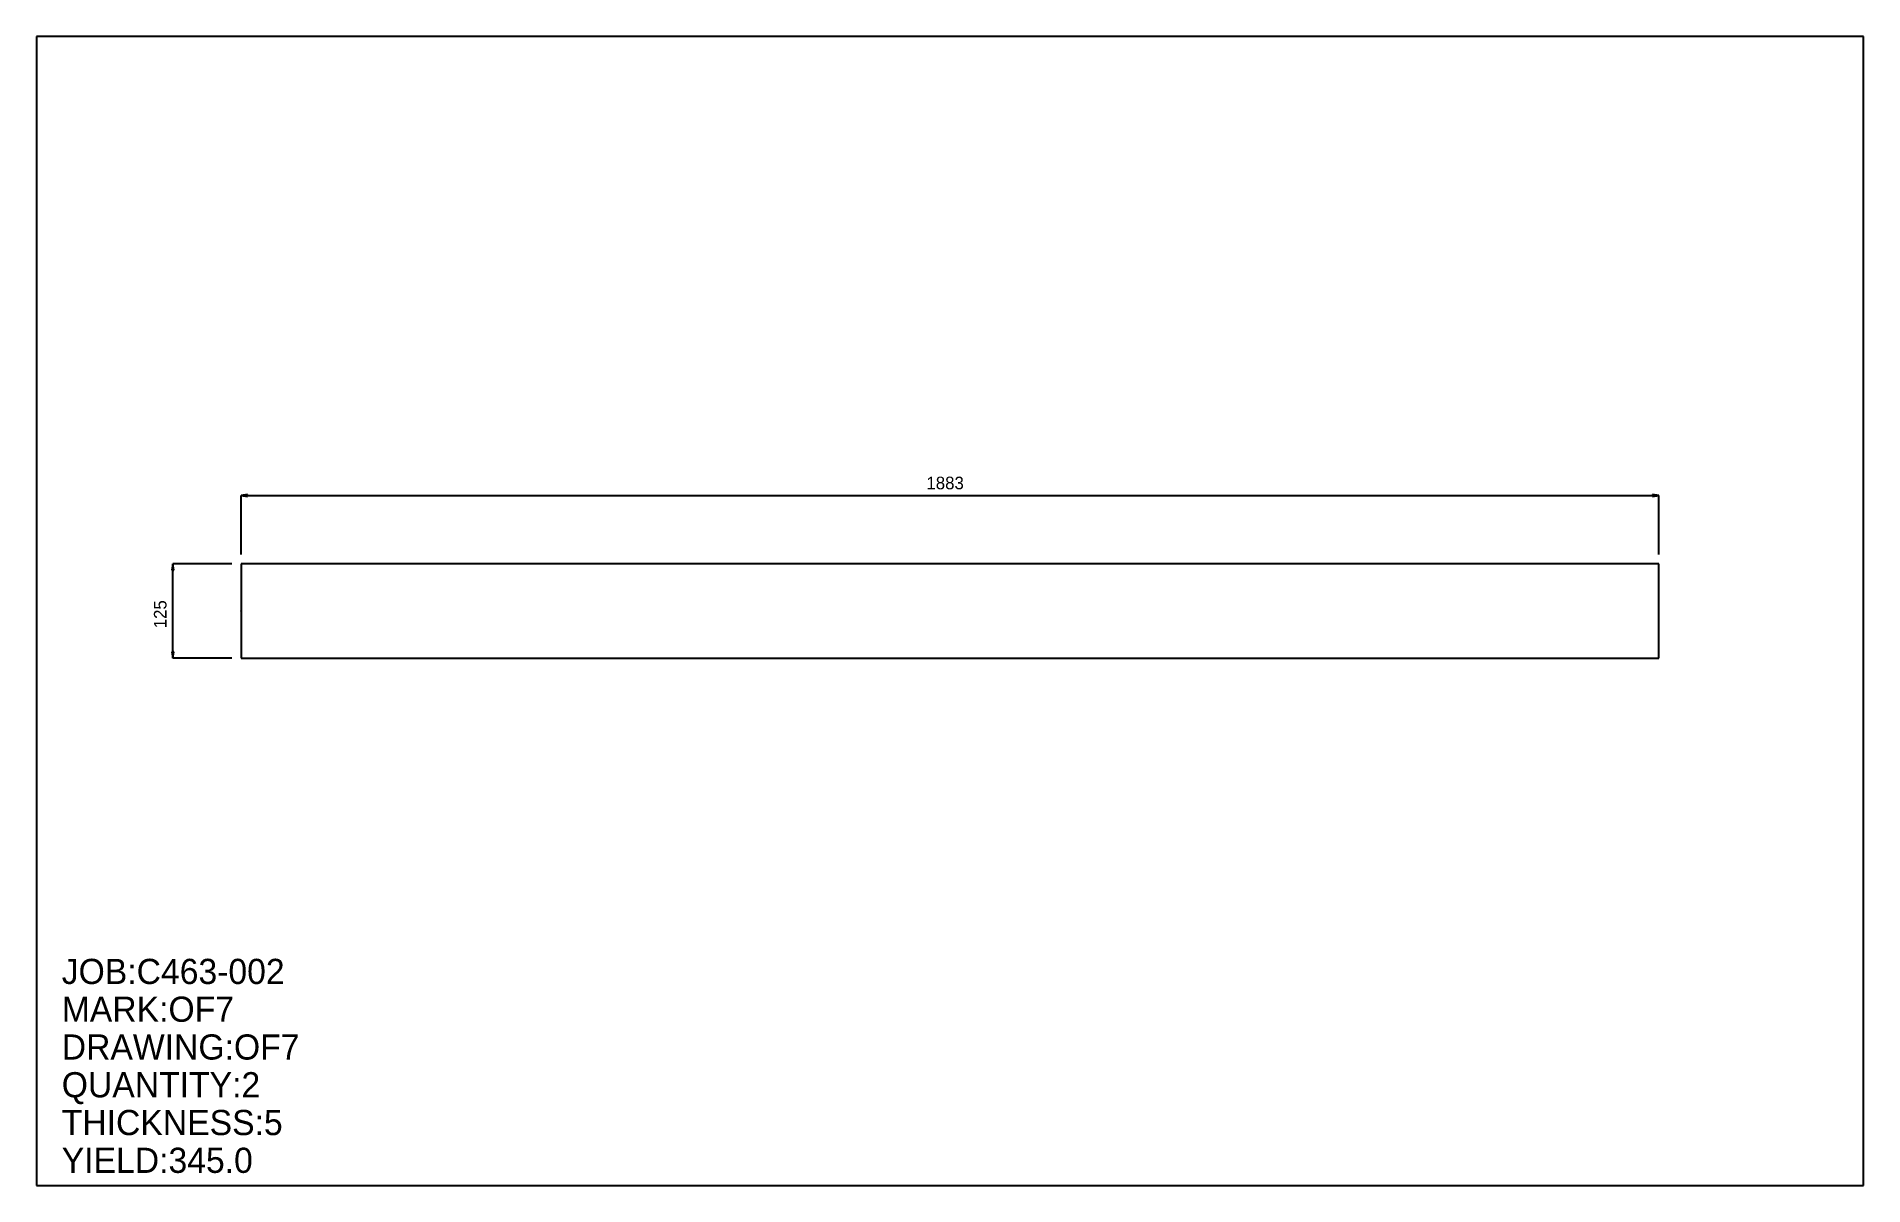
# Model space of a CAD drawing. Extents: x 0 to 2427, y 0 to 1528.
import ezdxf

# ---------------------------------------------------------------- set-up
doc = ezdxf.new("R2010")
doc.units = 0
doc.header["$LTSCALE"] = 0.125
for name, color, linetype in [('2', 7, 'CONTINUOUS'), ('3', 1, 'CONTINUOUS'), ('5', 7, 'CONTINUOUS'), ('6', 4, 'CONTINUOUS')]:
    doc.layers.add(name, color=color, linetype=linetype)

# ---------------------------------------------------------------- blocks, each defined once
blk = doc.blocks.new('ARROW')
at = {"layer": '2', "linetype": 'CONTINUOUS'}
for p, q in [((0, 0), (-1, 0.166667)), ((-1, 0.166667), (-1, -0.166667)), ((-1, -0.166667), (0, 0))]:
    blk.add_line(p, q, dxfattribs=at)
blk = doc.blocks.new('PLATE')
at = {"layer": '3', "linetype": 'CONTINUOUS'}
for p, q in [((0, 0), (0, -125)), ((1883.347, 0), (0, 0)), ((1883.347, -125), (1883.347, 0)), ((0, -125), (1883.347, -125))]:
    blk.add_line(p, q, dxfattribs=at)
at = {"layer": '5', "linetype": 'CONTINUOUS'}
for p, q in [((-0.1, -62.5), (0.1, -62.5)), ((0, -62.599998), (0, -62.400002))]:
    blk.add_line(p, q, dxfattribs=at)
blk.add_circle((0, -62.5), 0.1, dxfattribs=at)
at = {"layer": '6', "linetype": 'CONTINUOUS'}
for p, q in [((0, 12.555647), (0, 91.028442)), ((0, 90.978439), (1883.347, 90.978439)), ((1883.347, 12.555647), (1883.347, 91.028442)), ((-12.555637, 0.000001), (-91.028427, 0.000007)), ((-90.978439, -124.99999), (-90.978424, 0.000007)), ((-12.555647, -125), (-91.028442, -124.99999))]:
    blk.add_line(p, q, dxfattribs=at)
at = {"layer": '6', "xscale": 8.370431, "yscale": 8.370431, "zscale": 8.370431}
for p, rotation in [((0, 90.978439), 180), ((-90.978424, 0.000007), 90), ((-90.978439, -124.99999), 270)]:
    blk.add_blockref('ARROW', p, dxfattribs=dict(at, rotation=rotation))
blk.add_blockref('ARROW', (1883.347, 90.978439), dxfattribs=at)
at = {"layer": '5'}
blk.add_text('ZERO', height=0.015, dxfattribs=at).set_placement((0, -62.5))
at = {"layer": '6'}
blk.add_text('1883', height=16.741, dxfattribs=at).set_placement((910.28442, 99.348869))
blk.add_text('125', height=16.741, rotation=90, dxfattribs=at).set_placement((-99.348869, -85.518677))

msp = doc.modelspace()

# ---------------------------------------------------------------- linework, layer by layer
at = {"layer": '5', "linetype": 'CONTINUOUS'}
for p, q in [((2427.4253, 1527.6038), (0, 1527.6038)), ((0, 1527.6038), (0, 0)), ((2427.4253, 0), (2427.4253, 1527.6038)), ((0, 0), (2427.4253, 0))]:
    msp.add_line(p, q, dxfattribs=at)

# ---------------------------------------------------------------- block references
at = {"layer": '2'}
msp.add_blockref('PLATE', (272.03912, 826.30188), dxfattribs=at)

# ---------------------------------------------------------------- texts
at = {"layer": '5'}
for s, p in [('JOB:C463-002', (33.481724, 267.85379)), ('MARK:OF7', (33.481724, 217.6312)), ('DRAWING:OF7', (33.481724, 167.40862)), ('QUANTITY:2', (33.481724, 117.18604)), ('THICKNESS:5', (33.481724, 66.963448)), ('YIELD:345.0', (33.481724, 16.740862))]:
    msp.add_text(s, height=33.482, dxfattribs=at).set_placement(p)

doc.saveas('drawing.dxf')
